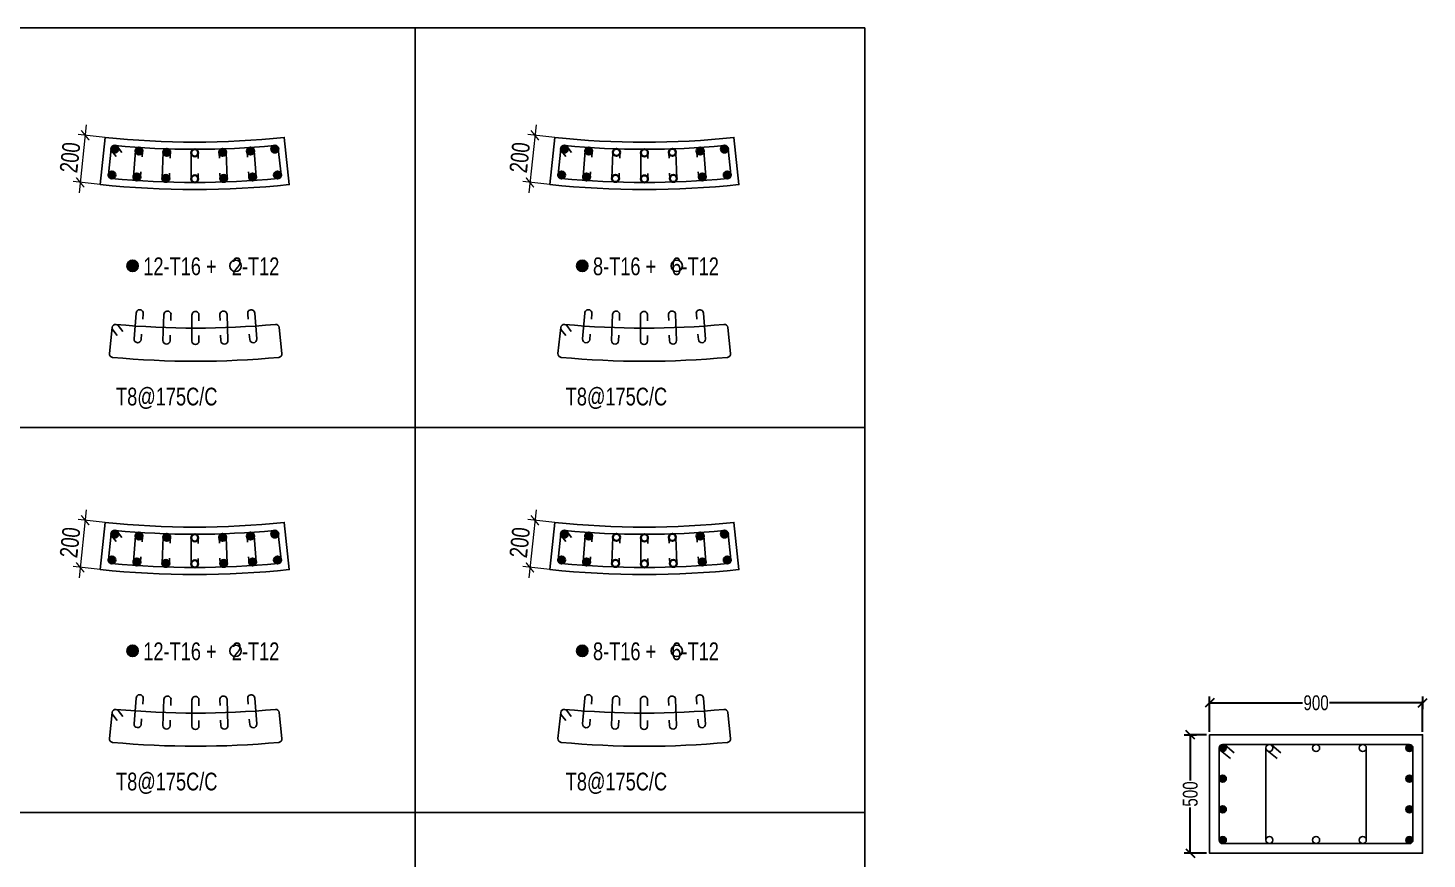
# Model space of a CAD drawing. Header units: millimetres. Extents: x 356 to 40629, y 2483 to 64847.
# Drawn here: x 33773 to 39685, y 5798 to 9309 of the extents above; entities that cross this region are included whole.
import ezdxf

# ---------------------------------------------------------------- set-up
doc = ezdxf.new("R2010")
doc.units = ezdxf.units.MM
for name, color, linetype in [('-S-HIGHER DIA REINF.', 3, 'Continuous'), ('COL', 5, 'Continuous'), ('S-TIES', 3, 'Continuous'), ('STR-RC WALL', 4, 'Continuous'), ('TABLE', 11, 'Continuous'), ('Ties', 3, 'Continuous'), ('TXT1', 4, 'Continuous')]:
    doc.layers.add(name, color=color, linetype=linetype)
for name, color, linetype, lineweight in [('STR-COL-DIM', 8, 'Continuous', 18), ('STR-LEVEL TEXT', 110, 'Continuous', 30), ('T-COLUMN REINF.', 3, 'Continuous', 35), ('TEXT', 4, 'Continuous', 20)]:
    doc.layers.add(name, color=color, linetype=linetype, lineweight=lineweight)
doc.styles.add('EL', font='swisscl.ttf')
doc.styles.add('SOBHA', font='swisscl.ttf')
doc.styles.add('sobha sed', font='swisscl.ttf')
doc.dimstyles.new('S-25', dxfattribs={"dimscale": 25, "dimtxt": 2.5, "dimasz": 1.5, "dimexe": 0.25, "dimexo": 0.5, "dimgap": 0.1, "dimtad": 0, "dimdec": 0, "dimrnd": 0.0005, "dimzin": 0, "dimdsep": 46, "dimtxsty": 'SOBHA', "dimblk": 'OBLIQUE', "dimcen": 0.09, "dimclrd": 8, "dimclre": 8, "dimclrt": 6, "dimadec": 0, "dimazin": 0, "dimtfac": 1, "dimtdec": 0, "dimtofl": 0, "dimtmove": 0, "dimatfit": 3, "dimfxl": 0.18, "dimtolj": 1, "dimtzin": 0, "dimlwd": -1, "dimlwe": -1, "dimarcsym": 0})
doc.dimstyles.new('S-30', dxfattribs={"dimscale": 30, "dimtxt": 2.5, "dimasz": 1.25, "dimexe": 1, "dimexo": 0, "dimgap": 0.5, "dimtad": 1, "dimdec": 0, "dimrnd": 0.0005, "dimzin": 0, "dimdsep": 46, "dimtxsty": 'EL', "dimblk": 'ARCHTICK', "dimcen": 0.09, "dimdle": 1.5, "dimclrd": 251, "dimclre": 251, "dimclrt": 6, "dimadec": 0, "dimazin": 0, "dimtfac": 1, "dimtdec": 0, "dimtofl": 0, "dimtmove": 0, "dimatfit": 3, "dimfxl": 2, "dimtolj": 1, "dimtzin": 0, "dimlwd": -1, "dimlwe": -1, "dimarcsym": 0})

# ---------------------------------------------------------------- blocks, each defined once
blk = doc.blocks.new('_ArchTick')
at = {"color": 0, "linetype": 'ByBlock', "const_width": 0.15}
blk.add_lwpolyline([(-0.5, -0.5), (0.5, 0.5)], dxfattribs=at)
blk = doc.blocks.new('*D382')
at = {"layer": 'TEXT', "color": 251, "linetype": 'Continuous', "transparency": 16777216}
for p, q in [((34020, 7273.8), (33989.2, 6985.4)), ((34100, 7220), (33985.4, 7232.2)), ((34078.7, 7021.1), (33964.2, 7033.3))]:
    blk.add_line(p, q, dxfattribs=at)
at = {"layer": 'TEXT', "color": 251, "transparency": 16777216, "xscale": 37.5, "yscale": 37.5, "zscale": 37.5}
for p, rotation in [((34015.3, 7229), 83.89452273204304), ((33994, 7030.1), 263.894522732043)]:
    blk.add_blockref('_ArchTick', p, dxfattribs=dict(at, rotation=rotation))
at = {"layer": 'TEXT', "color": 6, "transparency": 16777216, "insert": (33951.5, 7135.3), "char_height": 75, "attachment_point": 5, "rotation": 83.89452, "style": 'EL'}
blk.add_mtext('\\A1;200', dxfattribs=at)
blk = doc.blocks.new('*D385')
at = {"layer": 'TEXT', "color": 251, "linetype": 'Continuous', "transparency": 16777216}
for p, q in [((34020, 8900), (33989.2, 8611.6)), ((34100, 8846.2), (33985.4, 8858.5)), ((34078.7, 8647.3), (33964.2, 8659.6))]:
    blk.add_line(p, q, dxfattribs=at)
at = {"layer": 'TEXT', "color": 251, "transparency": 16777216, "xscale": 37.5, "yscale": 37.5, "zscale": 37.5}
for p, rotation in [((34015.3, 8855.3), 83.89452273204304), ((33994, 8656.4), 263.894522732043)]:
    blk.add_blockref('_ArchTick', p, dxfattribs=dict(at, rotation=rotation))
at = {"layer": 'TEXT', "color": 6, "transparency": 16777216, "insert": (33951.5, 8761.5), "char_height": 75, "attachment_point": 5, "rotation": 83.89452, "style": 'EL'}
blk.add_mtext('\\A1;200', dxfattribs=at)
blk = doc.blocks.new('*D374')
at = {"layer": 'TEXT', "color": 251, "linetype": 'Continuous', "transparency": 16777216}
for p, q in [((35920, 7273.7), (35889.2, 6985.3)), ((36000, 7219.9), (35885.4, 7232.1)), ((35978.7, 7021), (35864.2, 7033.2))]:
    blk.add_line(p, q, dxfattribs=at)
at = {"layer": 'TEXT', "color": 251, "transparency": 16777216, "xscale": 37.5, "yscale": 37.5, "zscale": 37.5}
for p, rotation in [((35915.3, 7228.9), 83.89452273205129), ((35894, 7030), 263.8945227320513)]:
    blk.add_blockref('_ArchTick', p, dxfattribs=dict(at, rotation=rotation))
at = {"layer": 'TEXT', "color": 6, "transparency": 16777216, "insert": (35851.5, 7135.2), "char_height": 75, "attachment_point": 5, "rotation": 83.89452, "style": 'EL'}
blk.add_mtext('\\A1;200', dxfattribs=at)
blk = doc.blocks.new('*D358')
at = {"layer": 'TEXT', "color": 251, "linetype": 'Continuous', "transparency": 16777216}
for p, q in [((35920, 8899.9), (35889.2, 8611.6)), ((36000, 8846.1), (35885.4, 8858.4)), ((35978.7, 8647.2), (35864.2, 8659.5))]:
    blk.add_line(p, q, dxfattribs=at)
at = {"layer": 'TEXT', "color": 251, "transparency": 16777216, "xscale": 37.5, "yscale": 37.5, "zscale": 37.5}
for p, rotation in [((35915.3, 8855.2), 83.89452273205129), ((35894, 8656.3), 263.8945227320513)]:
    blk.add_blockref('_ArchTick', p, dxfattribs=dict(at, rotation=rotation))
at = {"layer": 'TEXT', "color": 6, "transparency": 16777216, "insert": (35851.5, 8761.4), "char_height": 75, "attachment_point": 5, "rotation": 83.89452, "style": 'EL'}
blk.add_mtext('\\A1;200', dxfattribs=at)
blk = doc.blocks.new('_Oblique')
at = {"color": 0, "linetype": 'ByBlock', "lineweight": -2}
for p, q in [((-0.5, -0.5), (0.5, 0.5)), ((0, 0.71), (0, -0.71))]:
    blk.add_line(p, q, dxfattribs=at)
blk = doc.blocks.new('*D361')
at = {"layer": 'STR-LEVEL TEXT', "color": 8, "transparency": 16777216}
for p, q in [((38753.5, 6322.8), (38678.3, 6322.8)), ((38684.6, 6322.8), (38684.6, 6129.9)), ((38684.6, 5822.8), (38684.6, 6015.7)), ((38753.5, 5822.8), (38678.3, 5822.8))]:
    blk.add_line(p, q, dxfattribs=at)
at = {"layer": 'STR-LEVEL TEXT', "color": 8, "transparency": 16777216, "xscale": 37.5, "yscale": 37.5, "zscale": 37.5}
for p, rotation in [((38684.6, 6322.8), 90), ((38684.6, 5822.8), 270)]:
    blk.add_blockref('_Oblique', p, dxfattribs=dict(at, rotation=rotation))
at = {"layer": 'STR-LEVEL TEXT', "color": 6, "transparency": 16777216, "insert": (38684.6, 6072.8), "char_height": 62.5, "attachment_point": 5, "rotation": 90, "style": 'SOBHA'}
blk.add_mtext('\\A1;500', dxfattribs=at)
blk = doc.blocks.new('*D362')
at = {"layer": 'STR-LEVEL TEXT', "color": 8, "transparency": 16777216}
for p, q in [((38766, 6335.3), (38766, 6463.9)), ((38766, 6457.7), (39158.7, 6457.7)), ((39666, 6457.7), (39273.2, 6457.7)), ((39666, 6335.3), (39666, 6463.9))]:
    blk.add_line(p, q, dxfattribs=at)
at = {"layer": 'STR-LEVEL TEXT', "color": 8, "transparency": 16777216, "xscale": 37.5, "yscale": 37.5, "zscale": 37.5, "rotation": 180}
blk.add_blockref('_Oblique', (38766, 6457.7), dxfattribs=at)
at = {"layer": 'STR-LEVEL TEXT', "color": 8, "transparency": 16777216, "xscale": 37.5, "yscale": 37.5, "zscale": 37.5}
blk.add_blockref('_Oblique', (39666, 6457.7), dxfattribs=at)
at = {"layer": 'STR-LEVEL TEXT', "color": 6, "transparency": 16777216, "insert": (39216, 6457.7), "char_height": 62.5, "attachment_point": 5, "style": 'SOBHA'}
blk.add_mtext('\\A1;900', dxfattribs=at)

msp = doc.modelspace()

# ---------------------------------------------------------------- hatches: boundary and pattern name
at = {"layer": '-S-HIGHER DIA REINF.'}
h = msp.add_hatch(color=256, dxfattribs=at)
h.dxf.hatch_style = 1
h.paths.add_polyline_path([(34137, 8782.3, 1), (34142.9, 8811.7, 1)])
h = msp.add_hatch(color=256, dxfattribs=at)
h.dxf.hatch_style = 1
h.paths.add_polyline_path([(34819.2, 8782.3, -1), (34813.3, 8811.7, -1)])
h = msp.add_hatch(color=256, dxfattribs=at)
h.dxf.hatch_style = 1
h.paths.add_polyline_path([(36037, 8782.2, 1), (36042.9, 8811.6, 1)])
h = msp.add_hatch(color=256, dxfattribs=at)
h.dxf.hatch_style = 1
h.paths.add_polyline_path([(36719.2, 8782.2, -1), (36713.3, 8811.6, -1)])
h = msp.add_hatch(color=256, dxfattribs=at)
h.dxf.hatch_style = 1
h.paths.add_polyline_path([(34239.6, 8774.2, 1), (34245.5, 8803.6, 1)])
h = msp.add_hatch(color=256, dxfattribs=at)
h.dxf.hatch_style = 1
h.paths.add_polyline_path([(34356.9, 8768.5, 1), (34362.8, 8797.9, 1)])
h = msp.add_hatch(color=256, dxfattribs=at)
h.dxf.hatch_style = 1
h.paths.add_polyline_path([(34593.4, 8768.8, 1), (34599.3, 8798.2, 1)])
h = msp.add_hatch(color=256, dxfattribs=at)
h.dxf.hatch_style = 1
h.paths.add_polyline_path([(34710.8, 8774.3, 1), (34716.6, 8803.8, 1)])
h = msp.add_hatch(color=256, dxfattribs=at)
h.dxf.hatch_style = 1
h.paths.add_polyline_path([(36139.6, 8774.1, 1), (36145.5, 8803.5, 1)])
h = msp.add_hatch(color=256, dxfattribs=at)
h.dxf.hatch_style = 1
h.paths.add_polyline_path([(36610.8, 8774.3, 1), (36616.6, 8803.7, 1)])
h = msp.add_hatch(color=256, dxfattribs=at)
h.dxf.hatch_style = 1
h.paths.add_polyline_path([(34128.2, 8702.6, -1), (34128.3, 8672.6, -1)])
h = msp.add_hatch(color=256, dxfattribs=at)
h.dxf.hatch_style = 1
h.paths.add_polyline_path([(34230.7, 8664.4, 1), (34236.6, 8693.9, 1)])
h = msp.add_hatch(color=256, dxfattribs=at)
h.dxf.hatch_style = 1
h.paths.add_polyline_path([(34719.5, 8664.4, 1), (34725.4, 8693.9, 1)])
h = msp.add_hatch(color=256, dxfattribs=at)
h.dxf.hatch_style = 1
h.paths.add_polyline_path([(34827.9, 8702.6, 1), (34827.8, 8672.6, 1)])
h = msp.add_hatch(color=256, dxfattribs=at)
h.dxf.hatch_style = 1
h.paths.add_polyline_path([(36028.2, 8702.5, -1), (36028.3, 8672.5, -1)])
h = msp.add_hatch(color=256, dxfattribs=at)
h.dxf.hatch_style = 1
h.paths.add_polyline_path([(36130.7, 8664.4, 1), (36136.6, 8693.8, 1)])
h = msp.add_hatch(color=256, dxfattribs=at)
h.dxf.hatch_style = 1
h.paths.add_polyline_path([(36619.5, 8664.2, 1), (36625.4, 8693.7, 1)])
h = msp.add_hatch(color=256, dxfattribs=at)
h.dxf.hatch_style = 1
h.paths.add_polyline_path([(36727.9, 8702.5, 1), (36727.8, 8672.5, 1)])
h = msp.add_hatch(color=256, dxfattribs=at)
h.dxf.hatch_style = 1
h.paths.add_polyline_path([(34352.8, 8659.2, 1), (34358.7, 8688.6, 1)])
h = msp.add_hatch(color=256, dxfattribs=at)
h.dxf.hatch_style = 1
h.paths.add_polyline_path([(34597.3, 8659, 1), (34603.2, 8688.4, 1)])
h = msp.add_hatch(color=256, dxfattribs=at)
h.dxf.hatch_style = 1
h.paths.add_polyline_path([(34137, 7156, 1), (34142.9, 7185.5, 1)])
h = msp.add_hatch(color=256, dxfattribs=at)
h.dxf.hatch_style = 1
h.paths.add_polyline_path([(34239.6, 7147.9, 1), (34245.5, 7177.3, 1)])
h = msp.add_hatch(color=256, dxfattribs=at)
h.dxf.hatch_style = 1
h.paths.add_polyline_path([(34356.9, 7142.2, 1), (34362.8, 7171.6, 1)])
h = msp.add_hatch(color=256, dxfattribs=at)
h.dxf.hatch_style = 1
h.paths.add_polyline_path([(34593.4, 7142.6, 1), (34599.3, 7172, 1)])
h = msp.add_hatch(color=256, dxfattribs=at)
h.dxf.hatch_style = 1
h.paths.add_polyline_path([(34710.8, 7148.1, 1), (34716.6, 7177.5, 1)])
h = msp.add_hatch(color=256, dxfattribs=at)
h.dxf.hatch_style = 1
h.paths.add_polyline_path([(34819.2, 7156, -1), (34813.3, 7185.5, -1)])
h = msp.add_hatch(color=256, dxfattribs=at)
h.dxf.hatch_style = 1
h.paths.add_polyline_path([(36037, 7156, 1), (36042.9, 7185.4, 1)])
h = msp.add_hatch(color=256, dxfattribs=at)
h.dxf.hatch_style = 1
h.paths.add_polyline_path([(36139.6, 7147.8, 1), (36145.5, 7177.2, 1)])
h = msp.add_hatch(color=256, dxfattribs=at)
h.dxf.hatch_style = 1
h.paths.add_polyline_path([(36610.8, 7148, 1), (36616.6, 7177.4, 1)])
h = msp.add_hatch(color=256, dxfattribs=at)
h.dxf.hatch_style = 1
h.paths.add_polyline_path([(36719.2, 7156, -1), (36713.3, 7185.4, -1)])
h = msp.add_hatch(color=256, dxfattribs=at)
h.dxf.hatch_style = 1
h.paths.add_polyline_path([(34128.2, 7076.3, -1), (34128.3, 7046.3, -1)])
h = msp.add_hatch(color=256, dxfattribs=at)
h.dxf.hatch_style = 1
h.paths.add_polyline_path([(34230.7, 7038.2, 1), (34236.6, 7067.6, 1)])
h = msp.add_hatch(color=256, dxfattribs=at)
h.dxf.hatch_style = 1
h.paths.add_polyline_path([(34352.8, 7032.9, 1), (34358.7, 7062.3, 1)])
h = msp.add_hatch(color=256, dxfattribs=at)
h.dxf.hatch_style = 1
h.paths.add_polyline_path([(34597.3, 7032.8, 1), (34603.2, 7062.2, 1)])
h = msp.add_hatch(color=256, dxfattribs=at)
h.dxf.hatch_style = 1
h.paths.add_polyline_path([(34719.5, 7038.2, 1), (34725.4, 7067.6, 1)])
h = msp.add_hatch(color=256, dxfattribs=at)
h.dxf.hatch_style = 1
h.paths.add_polyline_path([(34827.9, 7076.3, 1), (34827.8, 7046.3, 1)])
h = msp.add_hatch(color=256, dxfattribs=at)
h.dxf.hatch_style = 1
h.paths.add_polyline_path([(36028.2, 7076.3, -1), (36028.3, 7046.3, -1)])
h = msp.add_hatch(color=256, dxfattribs=at)
h.dxf.hatch_style = 1
h.paths.add_polyline_path([(36130.7, 7038.1, 1), (36136.6, 7067.5, 1)])
h = msp.add_hatch(color=256, dxfattribs=at)
h.dxf.hatch_style = 1
h.paths.add_polyline_path([(36619.5, 7038, 1), (36625.4, 7067.4, 1)])
h = msp.add_hatch(color=256, dxfattribs=at)
h.dxf.hatch_style = 1
h.paths.add_polyline_path([(36727.9, 7076.3, 1), (36727.8, 7046.3, 1)])
at = {"layer": 'S-TIES', "ltscale": 7}
h = msp.add_hatch(color=256, dxfattribs=at)
h.dxf.hatch_style = 1
edge = h.paths.add_edge_path()
edge.add_arc((34215.4, 8303.8), 24, 0, 360)
h = msp.add_hatch(color=256, dxfattribs=at)
h.dxf.hatch_style = 1
edge = h.paths.add_edge_path()
edge.add_arc((36115.4, 8303.7), 24, 0, 360)
h = msp.add_hatch(color=256, dxfattribs=at)
h.dxf.hatch_style = 1
edge = h.paths.add_edge_path()
edge.add_arc((34215.4, 6677.5), 24, 0, 360)
h = msp.add_hatch(color=256, dxfattribs=at)
h.dxf.hatch_style = 1
edge = h.paths.add_edge_path()
edge.add_arc((36115.4, 6677.4), 24, 0, 360)
h = msp.add_hatch(color=256, dxfattribs=at)
h.dxf.hatch_style = 1
edge = h.paths.add_edge_path()
edge.add_arc((38821.5, 6267.3), 15, 0, 360)
h = msp.add_hatch(color=256, dxfattribs=at)
h.dxf.hatch_style = 1
edge = h.paths.add_edge_path()
edge.add_arc((39610.4, 6267.3), 15, 0, 360)
h = msp.add_hatch(color=256, dxfattribs=at)
h.dxf.hatch_style = 1
edge = h.paths.add_edge_path()
edge.add_arc((38821.6, 6137.6), 15, 0, 360)
h = msp.add_hatch(color=256, dxfattribs=at)
h.dxf.hatch_style = 1
edge = h.paths.add_edge_path()
edge.add_arc((39610.3, 6137.6), 15, 180, 540, ccw=False)
h = msp.add_hatch(color=256, dxfattribs=at)
h.dxf.hatch_style = 1
edge = h.paths.add_edge_path()
edge.add_arc((38821.6, 6007.9), 15, 0, 360)
h = msp.add_hatch(color=256, dxfattribs=at)
h.dxf.hatch_style = 1
edge = h.paths.add_edge_path()
edge.add_arc((39610.3, 6007.9), 15, 180, 540, ccw=False)
h = msp.add_hatch(color=256, dxfattribs=at)
h.dxf.hatch_style = 1
edge = h.paths.add_edge_path()
edge.add_arc((38821.6, 5878.2), 15, 0, 360)
h = msp.add_hatch(color=256, dxfattribs=at)
h.dxf.hatch_style = 1
edge = h.paths.add_edge_path()
edge.add_arc((39610.3, 5878.2), 15, 0, 360)

# ---------------------------------------------------------------- linework, layer by layer
at = {"layer": 'COL', "elevation": 0}
msp.add_lwpolyline([(38766, 6322.8), (39666, 6322.8), (39666, 5822.8), (38766, 5822.8)], close=True, dxfattribs=at)
at = {"layer": 'S-TIES', "ltscale": 7, "elevation": 0}
for points in [[(38821.6, 5863.2), (39610.4, 5863.2, 0.414214), (39625.4, 5878.2), (39625.4, 6267.3, 0.414214), (39610.4, 6282.3), (38821.6, 6282.3, 0.414214), (38806.6, 6267.3), (38806.6, 5878.2, 0.414214)], [(39018.7, 6282.3), (39413.2, 6282.3, -0.414214), (39428.2, 6267.3), (39428.2, 5878.3, -0.414214), (39413.2, 5863.3), (39018.7, 5863.3, -0.414214), (39003.7, 5878.3), (39003.7, 6267.3, -0.414214)]]:
    msp.add_lwpolyline(points, format="xyb", close=True, dxfattribs=at)
for points in [[(38831.6, 6278.4), (38870.4, 6246.3)], [(39028.7, 6278.4), (39067.5, 6246.3)], [(38811.6, 6256.1), (38853.7, 6222.6)], [(39008.7, 6256.1), (39050.9, 6222.6)]]:
    msp.add_lwpolyline(points, dxfattribs=at)
at = {"layer": 'S-TIES', "ltscale": 7}
for centre, radius in [((34215.4, 8303.8, 0), 24), ((34650.4, 8303.8, 0), 24), ((36115.4, 8303.7, 0), 24), ((36514.4, 8303.7, 0), 24), ((34215.4, 6677.5, 0), 24), ((34650.4, 6677.5, 0), 24), ((36115.4, 6677.4, 0), 24), ((36514.4, 6677.4, 0), 24), ((38821.5, 6267.3, 0), 15), ((39018.7, 6267.3, 0), 15), ((39216, 6267.3, 0), 15), ((39413.2, 6267.3, 0), 15), ((39610.4, 6267.3, 0), 15), ((38821.6, 6137.6, 0), 15), ((39610.3, 6137.6, 0), 15), ((38821.6, 6007.9, 0), 15), ((39610.3, 6007.9, 0), 15), ((38821.6, 5878.2, 0), 15), ((39018.7, 5878.3, 0), 15), ((39216, 5878.3, 0), 15), ((39413.2, 5878.3, 0), 15), ((39610.3, 5878.2, 0), 15)]:
    msp.add_circle(centre, radius, dxfattribs=at)
at = {"layer": 'STR-RC WALL', "elevation": 0}
for points in [[(34100, 8846.2, 0.052915), (34856.3, 8846.2), (34877.4, 8647.3, -0.052923), (34078.7, 8647.3)], [(36000, 8846.1, 0.052915), (36756.3, 8846.1), (36777.4, 8647.2, -0.052923), (35978.7, 8647.2)], [(34100, 7220, 0.052915), (34856.3, 7220), (34877.4, 7021.1, -0.052923), (34078.7, 7021.1)], [(36000, 7219.9, 0.052915), (36756.3, 7219.9), (36777.4, 7021, -0.052923), (35978.7, 7021)]]:
    msp.add_lwpolyline(points, format="xyb", close=True, dxfattribs=at)
at = {"layer": 'T-COLUMN REINF.', "color": 3}
for centre in [(34140, 8797, 0), (34140, 8797, 0), (34816.3, 8797, 0), (34816.3, 8797, 0), (36040, 8796.9, 0), (36040, 8796.9, 0), (36716.3, 8796.9, 0), (36716.3, 8796.9, 0), (34242.5, 8788.9, 0), (34242.5, 8788.9, 0), (34359.9, 8783.2, 0), (34359.9, 8783.2, 0), (34478, 8781.3, 0), (34478, 8781.3, 0), (34596, 8783.2, 0), (34596, 8783.2, 0), (34713.7, 8789.1, 0), (34713.7, 8789.1, 0), (36142.5, 8788.8, 0), (36142.5, 8788.8, 0), (36259.9, 8783.1, 0), (36259.9, 8783.1, 0), (36378, 8781.2, 0), (36378, 8781.2, 0), (36496, 8783.2, 0), (36496, 8783.2, 0), (36613.7, 8789, 0), (36613.7, 8789, 0), (34128.3, 8687.6, 0), (34128.3, 8687.6, 0), (34233.6, 8679.2, 0), (34233.6, 8679.2, 0), (34722.5, 8679.2, 0), (34722.5, 8679.2, 0), (34827.9, 8687.6, 0), (34827.9, 8687.6, 0), (36028.3, 8687.5, 0), (36028.3, 8687.5, 0), (36133.6, 8679.1, 0), (36133.6, 8679.1, 0), (36622.5, 8679.1, 0), (36622.5, 8679.1, 0), (36727.9, 8687.5, 0), (36727.9, 8687.5, 0), (34355.8, 8673.2, 0), (34355.8, 8673.2, 0), (34478, 8671.2, 0), (34478, 8671.2, 0), (34600.3, 8673.2, 0), (34600.3, 8673.2, 0), (36255.8, 8673.1, 0), (36255.8, 8673.1, 0), (36378, 8671.1, 0), (36378, 8671.1, 0), (36500.3, 8673.1, 0), (36500.3, 8673.1, 0), (34140, 7170.8, 0), (34140, 7170.8, 0), (34242.5, 7162.6, 0), (34242.5, 7162.6, 0), (34359.9, 7156.9, 0), (34359.9, 7156.9, 0), (34478, 7155, 0), (34478, 7155, 0), (34596, 7157, 0), (34596, 7157, 0), (34713.7, 7162.8, 0), (34713.7, 7162.8, 0), (34816.3, 7170.7, 0), (34816.3, 7170.7, 0), (36040, 7170.7, 0), (36040, 7170.7, 0), (36142.5, 7162.5, 0), (36142.5, 7162.5, 0), (36259.9, 7156.8, 0), (36259.9, 7156.8, 0), (36378, 7154.9, 0), (36378, 7154.9, 0), (36496, 7156.9, 0), (36496, 7156.9, 0), (36613.7, 7162.7, 0), (36613.7, 7162.7, 0), (36716.3, 7170.7, 0), (36716.3, 7170.7, 0), (34128.3, 7061.3, 0), (34128.3, 7061.3, 0), (34233.6, 7052.9, 0), (34233.6, 7052.9, 0), (34355.8, 7046.9, 0), (34355.8, 7046.9, 0), (34478, 7044.9, 0), (34478, 7044.9, 0), (34600.3, 7046.9, 0), (34600.3, 7046.9, 0), (34722.5, 7052.9, 0), (34722.5, 7052.9, 0), (34827.9, 7061.3, 0), (34827.9, 7061.3, 0), (36028.3, 7061.3, 0), (36028.3, 7061.3, 0), (36133.6, 7052.8, 0), (36133.6, 7052.8, 0), (36255.8, 7046.8, 0), (36255.8, 7046.8, 0), (36378, 7044.9, 0), (36378, 7044.9, 0), (36500.3, 7046.9, 0), (36500.3, 7046.9, 0), (36622.5, 7052.8, 0), (36622.5, 7052.8, 0), (36727.9, 7061.3, 0), (36727.9, 7061.3, 0)]:
    msp.add_circle(centre, 15, dxfattribs=at)
at = {"layer": 'TABLE', "ltscale": 10}
for p, q in [((22927.1, 9308.6, 0), (37309.4, 9308.6, 0)), ((35409.4, 9308.6, 0), (35409.4, 2482.8, 0)), ((37309.4, 9308.6, 0), (37309.4, 2482.8, 0)), ((22927.1, 7620.9, 0), (37309.4, 7620.9, 0)), ((22927.1, 5994.7, 0), (37309.4, 5994.7, 0))]:
    msp.add_line(p, q, dxfattribs=at)
at = {"layer": 'Ties', "ltscale": 7, "elevation": 0}
for points in [[(34141.4, 8811.9, 0.0467), (34814.9, 8811.9, -0.41064), (34831.2, 8798.6), (34842.8, 8689.2, -0.41768), (34829.3, 8672.7, -0.046887), (34126.9, 8672.6, -0.417989), (34113.3, 8689.2), (34125.1, 8798.6, -0.410346)], [(36041.4, 8811.8, 0.0467), (36714.9, 8811.8, -0.41064), (36731.2, 8798.5), (36742.8, 8689.1, -0.41768), (36729.3, 8672.6, -0.046887), (36026.9, 8672.6, -0.417989), (36013.3, 8689.1), (36025.1, 8798.5, -0.410346)], [(34145.2, 8056.5, 0.0467), (34818.7, 8056.5, -0.41064), (34835.1, 8043.1), (34846.6, 7933.7, -0.41768), (34833.1, 7917.2, -0.046887), (34130.7, 7917.2, -0.417989), (34117.2, 7933.7), (34128.9, 8043.2, -0.410346)], [(36040.7, 8056.4, 0.0467), (36714.2, 8056.4, -0.41064), (36730.5, 8043.1), (36742.1, 7933.7, -0.41768), (36728.6, 7917.1, -0.046887), (36026.2, 7917.1, -0.417989), (36012.7, 7933.7), (36024.4, 8043.1, -0.410346)], [(34141.4, 7185.7, 0.0467), (34814.9, 7185.7, -0.41064), (34831.2, 7172.3), (34842.8, 7062.9, -0.41768), (34829.3, 7046.4, -0.046887), (34126.9, 7046.4, -0.417989), (34113.3, 7062.9), (34125.1, 7172.3, -0.410346)], [(36041.4, 7185.6, 0.0467), (36714.9, 7185.6, -0.41064), (36731.2, 7172.2), (36742.8, 7062.8, -0.41768), (36729.3, 7046.3, -0.046887), (36026.9, 7046.3, -0.417989), (36013.3, 7062.8), (36025.1, 7172.3, -0.410346)], [(34145.2, 6430.3, 0.0467), (34818.7, 6430.2, -0.41064), (34835.1, 6416.9), (34846.6, 6307.5, -0.41768), (34833.1, 6291, -0.046887), (34130.7, 6291, -0.417989), (34117.2, 6307.5), (34128.9, 6416.9, -0.410346)], [(36040.7, 6430.2, 0.0467), (36714.2, 6430.2, -0.41064), (36730.5, 6416.8), (36742.1, 6307.4, -0.41768), (36728.6, 6290.9, -0.046887), (36026.2, 6290.9, -0.417989), (36012.7, 6307.4), (36024.4, 6416.8, -0.410346)]]:
    msp.add_lwpolyline(points, format="xyb", close=True, dxfattribs=at)
for points in [[(34169.8, 8782.1), (34151.3, 8806.8, 0.946347), (34127.6, 8788.5), (34146.7, 8765.1)], [(36069.8, 8782), (36051.3, 8806.7, 0.946347), (36027.6, 8788.4), (36046.7, 8765)], [(34250.4, 8701), (34248.6, 8678), (34248.6, 8678, -0.986431), (34218.7, 8680.3), (34227.5, 8789.7, -1.083658), (34257.2, 8785.6), (34255.5, 8763.6)], [(34371.6, 8695.7), (34370.8, 8672.7), (34370.8, 8672.7, -0.986431), (34340.8, 8673.6), (34344.8, 8783.4, -1.083658), (34374.6, 8780.6), (34373.9, 8758.5)], [(34493, 8694.3), (34493, 8671.3), (34493, 8671.3, -0.986431), (34463, 8671.1), (34463, 8780.9, -1.083658), (34492.9, 8779.2), (34492.9, 8757.1)], [(34584.5, 8695.6), (34585.3, 8672.6), (34585.3, 8672.6, 0.986431), (34615.3, 8673.4), (34611.4, 8783.2, 1.083658), (34581.6, 8780.4), (34582.3, 8758.3)], [(34705.7, 8700.7), (34707.5, 8677.7), (34707.5, 8677.7, 0.986431), (34737.4, 8679.9), (34728.7, 8789.4, 1.083658), (34699, 8785.3), (34700.7, 8763.3)], [(36150.4, 8700.9), (36148.6, 8678), (36148.6, 8678, -0.986431), (36118.7, 8680.2), (36127.5, 8789.6, -1.083658), (36157.2, 8785.5), (36155.5, 8763.5)], [(36271.6, 8695.6), (36270.8, 8672.6), (36270.8, 8672.6, -0.986431), (36240.8, 8673.5), (36244.8, 8783.3, -1.083658), (36274.6, 8780.5), (36273.9, 8758.4)], [(36393, 8694.2), (36393, 8671.2), (36393, 8671.2, -0.986431), (36363, 8671), (36363, 8780.8, -1.083658), (36392.9, 8779.1), (36392.9, 8757)], [(36484.5, 8695.5), (36485.3, 8672.5), (36485.3, 8672.5, 0.986431), (36515.3, 8673.3), (36511.4, 8783.1, 1.083658), (36481.6, 8780.3), (36482.3, 8758.2)], [(36605.7, 8700.6), (36607.5, 8677.7), (36607.5, 8677.7, 0.986431), (36637.4, 8679.8), (36628.7, 8789.3, 1.083658), (36599, 8785.2), (36600.7, 8763.2)], [(34253.5, 8015.8), (34251.6, 7992.9), (34251.6, 7992.9, -0.986431), (34221.7, 7995.1), (34230.6, 8104.6, -1.083658), (34260.2, 8100.5), (34258.5, 8078.4)], [(34374.7, 8010.5), (34373.8, 7987.6), (34373.8, 7987.6, -0.986431), (34343.8, 7988.5), (34347.9, 8098.2, -1.083658), (34377.7, 8095.4), (34376.9, 8073.3)], [(34496, 8009.1), (34496, 7986.1), (34496, 7986.1, -0.986431), (34466, 7985.9), (34466, 8095.8, -1.083658), (34495.9, 8094.1), (34496, 8072)], [(34587.5, 8010.4), (34588.4, 7987.4), (34588.4, 7987.4, 0.986431), (34618.3, 7988.3), (34614.4, 8098, 1.083658), (34584.6, 8095.3), (34585.4, 8073.2)], [(34708.7, 8015.5), (34710.5, 7992.6), (34710.5, 7992.6, 0.986431), (34740.5, 7994.8), (34731.7, 8104.2, 1.083658), (34702.1, 8100.2), (34703.8, 8078.1)], [(36148.9, 8015.7), (36147.1, 7992.8), (36147.1, 7992.8, -0.986431), (36117.1, 7995), (36126, 8104.5, -1.083658), (36155.7, 8100.4), (36153.9, 8078.4)], [(36270.1, 8010.5), (36269.2, 7987.5), (36269.2, 7987.5, -0.986431), (36239.3, 7988.4), (36243.3, 8098.1, -1.083658), (36273.1, 8095.3), (36272.4, 8073.2)], [(36391.5, 8009.1), (36391.5, 7986.1), (36391.5, 7986.1, -0.986431), (36361.5, 7985.9), (36361.5, 8095.7, -1.083658), (36391.4, 8094), (36391.4, 8071.9)], [(36483, 8010.3), (36483.8, 7987.3), (36483.8, 7987.3, 0.986431), (36513.8, 7988.2), (36509.9, 8097.9, 1.083658), (36480, 8095.2), (36480.8, 8073.1)], [(36604.1, 8015.4), (36606, 7992.5), (36606, 7992.5, 0.986431), (36635.9, 7994.7), (36627.2, 8104.1, 1.083658), (36597.5, 8100.1), (36599.2, 8078.1)], [(34173.7, 8026.7), (34155.2, 8051.4, 0.946347), (34131.5, 8033.1), (34150.6, 8009.6)], [(36069.1, 8026.6), (36050.6, 8051.3, 0.946347), (36026.9, 8033), (36046, 8009.6)], [(34169.8, 7155.9), (34151.3, 7180.6, 0.946347), (34127.6, 7162.3), (34146.7, 7138.8)], [(34250.4, 7074.7), (34248.6, 7051.8), (34248.6, 7051.8, -0.986431), (34218.7, 7054), (34227.5, 7163.5, -1.083658), (34257.2, 7159.4), (34255.5, 7137.3)], [(34371.6, 7069.4), (34370.8, 7046.5), (34370.8, 7046.5, -0.986431), (34340.8, 7047.4), (34344.8, 7157.1, -1.083658), (34374.6, 7154.3), (34373.9, 7132.2)], [(34493, 7068.1), (34493, 7045.1), (34493, 7045.1, -0.986431), (34463, 7044.9), (34463, 7154.7, -1.083658), (34492.9, 7153), (34492.9, 7130.9)], [(34584.5, 7069.3), (34585.3, 7046.3), (34585.3, 7046.3, 0.986431), (34615.3, 7047.2), (34611.4, 7156.9, 1.083658), (34581.6, 7154.2), (34582.3, 7132.1)], [(34705.7, 7074.4), (34707.5, 7051.5), (34707.5, 7051.5, 0.986431), (34737.4, 7053.7), (34728.7, 7163.1, 1.083658), (34699, 7159.1), (34700.7, 7137)], [(36069.8, 7155.8), (36051.3, 7180.5, 0.946347), (36027.6, 7162.2), (36046.7, 7138.7)], [(36150.4, 7074.6), (36148.6, 7051.7), (36148.6, 7051.7, -0.986431), (36118.7, 7053.9), (36127.5, 7163.4, -1.083658), (36157.2, 7159.3), (36155.5, 7137.3)], [(36271.6, 7069.4), (36270.8, 7046.4), (36270.8, 7046.4, -0.986431), (36240.8, 7047.3), (36244.8, 7157, -1.083658), (36274.6, 7154.2), (36273.9, 7132.1)], [(36393, 7068), (36393, 7045), (36393, 7045, -0.986431), (36363, 7044.8), (36363, 7154.6, -1.083658), (36392.9, 7152.9), (36392.9, 7130.8)], [(36484.5, 7069.2), (36485.3, 7046.2), (36485.3, 7046.2, 0.986431), (36515.3, 7047.1), (36511.4, 7156.8, 1.083658), (36481.6, 7154.1), (36482.3, 7132)], [(36605.7, 7074.3), (36607.5, 7051.4), (36607.5, 7051.4, 0.986431), (36637.4, 7053.6), (36628.7, 7163.1, 1.083658), (36599, 7159), (36600.7, 7137)], [(34253.5, 6389.6), (34251.6, 6366.6), (34251.6, 6366.6, -0.986431), (34221.7, 6368.9), (34230.6, 6478.3, -1.083658), (34260.2, 6474.2), (34258.5, 6452.2)], [(34374.7, 6384.3), (34373.8, 6361.3), (34373.8, 6361.3, -0.986431), (34343.8, 6362.2), (34347.9, 6472, -1.083658), (34377.7, 6469.2), (34376.9, 6447.1)], [(34496, 6382.9), (34496, 6359.9), (34496, 6359.9, -0.986431), (34466, 6359.7), (34466, 6469.5, -1.083658), (34495.9, 6467.8), (34496, 6445.7)], [(34587.5, 6384.2), (34588.4, 6361.2), (34588.4, 6361.2, 0.986431), (34618.3, 6362), (34614.4, 6471.8, 1.083658), (34584.6, 6469), (34585.4, 6446.9)], [(34708.7, 6389.3), (34710.5, 6366.3), (34710.5, 6366.3, 0.986431), (34740.5, 6368.5), (34731.7, 6478, 1.083658), (34702.1, 6473.9), (34703.8, 6451.9)], [(36148.9, 6389.5), (36147.1, 6366.6), (36147.1, 6366.6, -0.986431), (36117.1, 6368.8), (36126, 6478.2, -1.083658), (36155.7, 6474.1), (36153.9, 6452.1)], [(36270.1, 6384.2), (36269.2, 6361.2), (36269.2, 6361.2, -0.986431), (36239.3, 6362.1), (36243.3, 6471.9, -1.083658), (36273.1, 6469.1), (36272.4, 6447)], [(36391.5, 6382.8), (36391.5, 6359.8), (36391.5, 6359.8, -0.986431), (36361.5, 6359.6), (36361.5, 6469.4, -1.083658), (36391.4, 6467.7), (36391.4, 6445.6)], [(36483, 6384.1), (36483.8, 6361.1), (36483.8, 6361.1, 0.986431), (36513.8, 6362), (36509.9, 6471.7, 1.083658), (36480, 6468.9), (36480.8, 6446.8)], [(36604.1, 6389.2), (36606, 6366.3), (36606, 6366.3, 0.986431), (36635.9, 6368.4), (36627.2, 6477.9, 1.083658), (36597.5, 6473.8), (36599.2, 6451.8)], [(34173.7, 6400.4), (34155.2, 6425.1, 0.946347), (34131.5, 6406.8), (34150.6, 6383.4)], [(36069.1, 6400.4), (36050.6, 6425, 0.946347), (36026.9, 6406.7), (36046, 6383.3)]]:
    msp.add_lwpolyline(points, format="xyb", dxfattribs=at)

# ---------------------------------------------------------------- texts
at = {"layer": 'STR-COL-DIM', "color": 6, "char_height": 75, "width": 764.133, "attachment_point": 1, "style": 'sobha sed'}
for s, insert in [('12-T16 +   2-T12', (34260.7, 8339.4, 0)), ('8-T16 +   6-T12', (36160.7, 8339.3, 0)), ('12-T16 +   2-T12', (34260.7, 6713.1, 0)), ('8-T16 +   6-T12', (36160.7, 6713.1, 0))]:
    msp.add_mtext(s, dxfattribs=dict(at, insert=insert))
at = {"layer": 'TXT1', "ltscale": 3000, "style": 'sobha sed'}
for p in [(34145.6, 7714.1, 0), (36045.6, 7714.1, 0), (34145.6, 6087.9, 0), (36045.6, 6087.9, 0)]:
    msp.add_text('T8@175C/C', height=75, dxfattribs=at).set_placement(p)

# ---------------------------------------------------------------- dimensions: what is measured, and where the dimension line sits
at = {"layer": 'STR-LEVEL TEXT'}
dim = msp.add_linear_dim(base=(39666, 6457.7, 0), p1=(38766, 6322.8, 0), p2=(39666, 6322.8, 0), dimstyle='S-25', dxfattribs=at)
dim.commit()
dim.dimension.update_dxf_attribs({"geometry": '*D362', "text_midpoint": (39216, 6457.7, 0)})
dim = msp.add_linear_dim(base=(38684.6, 6322.8, 0), p1=(38766, 5822.8, 0), p2=(38766, 6322.8, 0), angle=90, dimstyle='S-25', dxfattribs=at)
dim.commit()
dim.dimension.update_dxf_attribs({"geometry": '*D361', "text_midpoint": (38684.6, 6072.8, 0)})
at = {"layer": 'TEXT'}
for p1, p2, picture, middle in [((34100, 8846.2, 0), (34078.7, 8647.3, 0), '*D385', (33951.5, 8761.5, 0)), ((36000, 8846.1, 0), (35978.7, 8647.2, 0), '*D358', (35851.5, 8761.4, 0)), ((34100, 7220, 0), (34078.7, 7021.1, 0), '*D382', (33951.5, 7135.3, 0)), ((36000, 7219.9, 0), (35978.7, 7021, 0), '*D374', (35851.5, 7135.2, 0))]:
    dim = msp.add_aligned_dim(p1=p1, p2=p2, distance=-85.2, dimstyle='S-30', override={"dimarcsym": 1}, dxfattribs=at)
    dim.commit()
    dim.dimension.update_dxf_attribs({"geometry": picture, "text_midpoint": middle})

doc.saveas('drawing.dxf')
